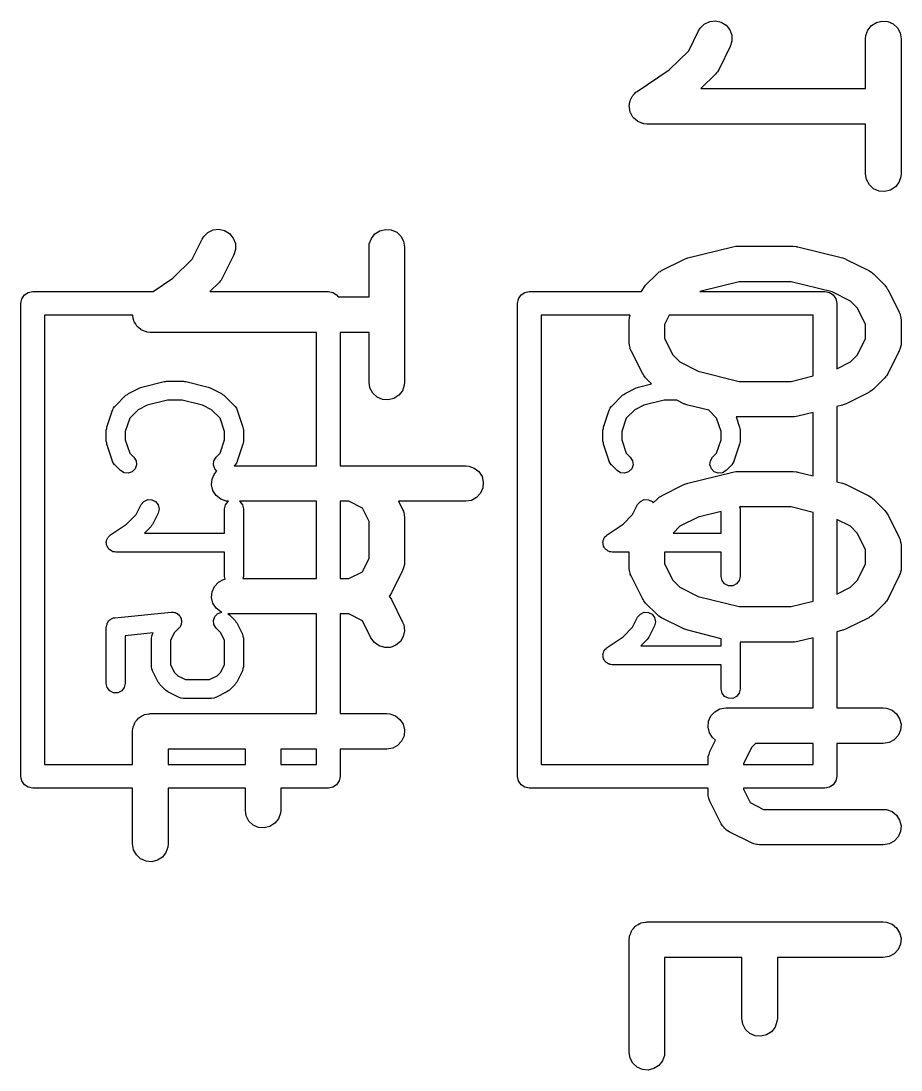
# Model space of a CAD drawing. Extents: x 112 to 157.4, y -89.4 to -52.4.
# Drawn here: x 120.525 to 124.247, y -70.341 to -65.906 of the extents above; entities that cross this region are included whole.
import ezdxf

# ---------------------------------------------------------------- set-up
doc = ezdxf.new("R2010")
doc.units = 0
doc.layers.add('BLACK', color=7, linetype='CONTINUOUS')

msp = doc.modelspace()

# ---------------------------------------------------------------- linework, layer by layer
at = {"layer": 'BLACK', "linetype": 'CONTINUOUS'}
for p, q in [((123.438, -65.9088), (123.462, -65.9061)), ((123.462, -65.9061), (123.486, -65.9114)), ((124.143, -65.9121), (124.166, -65.9062)), ((124.166, -65.9062), (124.191, -65.9083)), ((124.191, -65.9083), (124.214, -65.9183)), ((123.349, -66.0318), (123.391, -65.9474)), ((123.391, -65.9474), (123.398, -65.9364)), ((123.398, -65.9364), (123.415, -65.9192)), ((123.415, -65.9192), (123.438, -65.9088)), ((123.486, -65.9114), (123.507, -65.9243)), ((123.507, -65.9243), (123.523, -65.9433)), ((123.523, -65.9433), (123.532, -65.9663)), ((124.098, -65.9681), (124.107, -65.9448)), ((124.107, -65.9448), (124.122, -65.9255)), ((124.122, -65.9255), (124.143, -65.9121)), ((124.214, -65.9183), (124.232, -65.935)), ((124.232, -65.935), (124.243, -65.9567)), ((123.532, -65.991), (123.525, -66.0145)), ((123.532, -65.9663), (123.532, -65.991)), ((124.097, -65.981), (124.098, -65.9681)), ((124.097, -66.1917), (124.097, -65.981)), ((124.243, -65.9567), (124.247, -65.981)), ((124.247, -65.981), (124.247, -66.5524)), ((123.267, -66.1131), (123.349, -66.0318)), ((123.525, -66.0145), (123.478, -66.1097)), ((123.131, -66.2043), (123.267, -66.1131)), ((123.464, -66.1292), (123.401, -66.1917)), ((123.467, -66.1247), (123.464, -66.1292)), ((123.471, -66.1208), (123.467, -66.1247)), ((123.478, -66.1097), (123.471, -66.1208)), ((123.113, -66.2211), (123.12, -66.2145)), ((123.12, -66.2145), (123.126, -66.2074)), ((123.126, -66.2074), (123.129, -66.2061)), ((123.129, -66.2061), (123.131, -66.2043)), ((123.401, -66.1917), (124.097, -66.1917)), ((123.097, -66.2672), (123.099, -66.2576)), ((123.099, -66.2576), (123.1, -66.248)), ((123.1, -66.248), (123.101, -66.2455)), ((123.101, -66.2429), (123.106, -66.2343)), ((123.101, -66.2455), (123.101, -66.2429)), ((123.106, -66.2343), (123.11, -66.2255)), ((123.11, -66.2255), (123.112, -66.2235)), ((123.112, -66.2235), (123.113, -66.2211)), ((123.098, -66.2698), (123.097, -66.2672)), ((123.098, -66.2725), (123.098, -66.2698)), ((123.1, -66.2819), (123.098, -66.2725)), ((123.102, -66.2914), (123.1, -66.2819)), ((123.103, -66.2938), (123.102, -66.2914)), ((123.104, -66.2965), (123.103, -66.2938)), ((123.109, -66.3046), (123.104, -66.2965)), ((123.113, -66.313), (123.109, -66.3046)), ((123.115, -66.3149), (123.113, -66.313)), ((123.117, -66.3171), (123.115, -66.3149)), ((123.124, -66.3231), (123.117, -66.3171)), ((123.132, -66.3296), (123.124, -66.3231)), ((123.134, -66.3307), (123.132, -66.3296)), ((123.136, -66.3324), (123.134, -66.3307)), ((123.145, -66.3356), (123.136, -66.3324)), ((123.154, -66.3394), (123.145, -66.3356)), ((123.157, -66.3397), (123.154, -66.3394)), ((123.159, -66.3405), (123.157, -66.3397)), ((123.172, -66.3417), (123.159, -66.3405)), ((124.097, -66.3417), (123.172, -66.3417)), ((124.097, -66.5524), (124.097, -66.3417)), ((124.101, -66.5767), (124.097, -66.5524)), ((124.246, -66.5653), (124.238, -66.5885)), ((124.247, -66.5524), (124.246, -66.5653)), ((124.113, -66.5983), (124.101, -66.5767)), ((124.131, -66.6151), (124.113, -66.5983)), ((124.154, -66.625), (124.131, -66.6151)), ((124.223, -66.6079), (124.202, -66.6212)), ((124.238, -66.5885), (124.223, -66.6079)), ((124.178, -66.6271), (124.154, -66.625)), ((124.202, -66.6212), (124.178, -66.6271)), ((121.315, -66.8002), (121.338, -66.7897)), ((121.338, -66.7897), (121.362, -66.787)), ((121.362, -66.787), (121.386, -66.7924)), ((121.386, -66.7924), (121.407, -66.8053)), ((122.022, -66.8064), (122.043, -66.7931)), ((122.043, -66.7931), (122.066, -66.7871)), ((122.066, -66.7871), (122.091, -66.7893)), ((122.091, -66.7893), (122.114, -66.7992)), ((121.249, -66.9127), (121.291, -66.8284)), ((121.291, -66.8284), (121.298, -66.8173)), ((121.298, -66.8173), (121.315, -66.8002)), ((121.407, -66.8053), (121.423, -66.8243)), ((121.423, -66.8243), (121.432, -66.8473)), ((121.998, -66.849), (122.007, -66.8258)), ((122.007, -66.8258), (122.022, -66.8064)), ((122.114, -66.7992), (122.132, -66.8159)), ((122.132, -66.8159), (122.143, -66.8376)), ((122.143, -66.8376), (122.147, -66.8619)), ((121.432, -66.8719), (121.425, -66.8954)), ((121.432, -66.8473), (121.432, -66.8719)), ((121.997, -66.8619), (121.998, -66.849)), ((121.997, -67.0726), (121.997, -66.8619)), ((122.147, -66.8619), (122.147, -67.4333)), ((123.345, -66.9082), (123.535, -66.8606)), ((123.535, -66.8606), (123.548, -66.8585)), ((123.548, -66.8585), (123.551, -66.8588)), ((123.551, -66.8588), (123.553, -66.8583)), ((123.553, -66.8583), (123.791, -66.8583)), ((123.791, -66.8583), (123.804, -66.8594)), ((123.804, -66.8594), (123.807, -66.8604)), ((123.807, -66.8604), (123.81, -66.8606)), ((123.81, -66.8606), (124, -66.9082)), ((121.167, -66.9941), (121.249, -66.9127)), ((121.425, -66.8954), (121.378, -66.9907)), ((123.234, -66.9615), (123.329, -66.9139)), ((123.329, -66.9139), (123.341, -66.9091)), ((123.341, -66.9091), (123.343, -66.9089)), ((123.343, -66.9089), (123.345, -66.9082)), ((124, -66.9082), (124.012, -66.9124)), ((124.012, -66.9124), (124.014, -66.9134)), ((124.014, -66.9134), (124.015, -66.9139)), ((124.015, -66.9139), (124.111, -66.9615)), ((123.215, -66.9755), (123.224, -66.9672)), ((123.224, -66.9672), (123.23, -66.9648)), ((123.23, -66.9648), (123.234, -66.9615)), ((124.111, -66.9615), (124.122, -66.9683)), ((124.122, -66.9683), (124.126, -66.9723)), ((124.126, -66.9723), (124.13, -66.9755)), ((121.084, -67.05), (121.167, -66.9941)), ((121.364, -67.0102), (121.324, -67.05)), ((121.367, -67.0056), (121.364, -67.0102)), ((121.371, -67.0017), (121.367, -67.0056)), ((121.378, -66.9907), (121.371, -67.0017)), ((123.167, -67.0232), (123.215, -66.9755)), ((123.563, -67.0083), (123.396, -67.05)), ((123.782, -67.0083), (123.563, -67.0083)), ((123.956, -67.0517), (123.782, -67.0083)), ((124.13, -66.9755), (124.178, -67.0232)), ((120.54, -67.0646), (120.556, -67.0538)), ((120.556, -67.0538), (120.575, -67.05)), ((120.575, -67.05), (121.084, -67.05)), ((121.324, -67.05), (121.825, -67.05)), ((121.825, -67.05), (121.844, -67.0538)), ((121.844, -67.0538), (121.86, -67.0646)), ((122.64, -67.0646), (122.656, -67.0538)), ((122.656, -67.0538), (122.675, -67.05)), ((122.675, -67.05), (123.149, -67.05)), ((123.149, -67.05), (123.153, -67.0426)), ((123.153, -67.0426), (123.16, -67.0316)), ((123.16, -67.0316), (123.164, -67.0277)), ((123.164, -67.0277), (123.167, -67.0232)), ((123.396, -67.05), (123.925, -67.05)), ((123.925, -67.05), (123.944, -67.0538)), ((123.944, -67.0538), (123.96, -67.0646)), ((124.033, -67.0902), (123.956, -67.0517)), ((124.178, -67.0232), (124.186, -67.0331)), ((124.186, -67.0331), (124.189, -67.0381)), ((124.189, -67.0381), (124.192, -67.0426)), ((124.192, -67.0426), (124.239, -67.1379)), ((120.525, -67.1), (120.529, -67.0809)), ((120.525, -69.1), (120.525, -67.1)), ((120.529, -67.0809), (120.54, -67.0646)), ((121.86, -67.0646), (121.866, -67.0726)), ((121.866, -67.0726), (121.997, -67.0726)), ((122.625, -67.1), (122.629, -67.0809)), ((122.625, -69.1), (122.625, -67.1)), ((122.629, -67.0809), (122.64, -67.0646)), ((123.96, -67.0646), (123.971, -67.0809)), ((123.971, -67.0809), (123.975, -67.1)), ((123.975, -67.1), (123.975, -67.3767)), ((124.063, -67.1206), (124.033, -67.0902)), ((120.625, -67.15), (120.625, -69.05)), ((120.998, -67.15), (120.625, -67.15)), ((120.998, -67.1508), (120.998, -67.15)), ((122.725, -67.15), (122.725, -69.05)), ((123.101, -67.15), (122.725, -67.15)), ((123.098, -67.1585), (123.101, -67.15)), ((123.267, -67.15), (123.247, -67.1891)), ((123.875, -67.15), (123.267, -67.15)), ((123.875, -67.4066), (123.875, -67.15)), ((124.097, -67.1891), (124.063, -67.1206)), ((124.239, -67.1379), (124.243, -67.1457)), ((124.243, -67.1457), (124.243, -67.1471)), ((124.243, -67.1471), (124.243, -67.148)), ((124.243, -67.148), (124.244, -67.1499)), ((124.244, -67.1499), (124.246, -67.1607)), ((120.998, -67.1535), (120.998, -67.1508)), ((121, -67.1629), (120.998, -67.1535)), ((121.002, -67.1724), (121, -67.1629)), ((121.003, -67.1748), (121.002, -67.1724)), ((121.004, -67.1774), (121.003, -67.1748)), ((121.009, -67.1855), (121.004, -67.1774)), ((121.013, -67.194), (121.009, -67.1855)), ((121.015, -67.1958), (121.013, -67.194)), ((123.097, -67.1714), (123.098, -67.1631)), ((123.097, -67.2667), (123.097, -67.1714)), ((123.098, -67.1605), (123.098, -67.1585)), ((123.098, -67.1614), (123.098, -67.1605)), ((123.098, -67.1631), (123.098, -67.1614)), ((123.247, -67.1891), (123.247, -67.249)), ((124.097, -67.249), (124.097, -67.1891)), ((124.246, -67.1607), (124.247, -67.1714)), ((124.247, -67.1714), (124.247, -67.2667)), ((121.017, -67.1981), (121.015, -67.1958)), ((121.024, -67.2041), (121.017, -67.1981)), ((121.032, -67.2106), (121.024, -67.2041)), ((121.034, -67.2117), (121.032, -67.2106)), ((121.036, -67.2133), (121.034, -67.2117)), ((121.045, -67.2165), (121.036, -67.2133)), ((121.054, -67.2204), (121.045, -67.2165)), ((121.057, -67.2206), (121.054, -67.2204)), ((121.059, -67.2215), (121.057, -67.2206)), ((121.072, -67.2226), (121.059, -67.2215)), ((121.775, -67.2226), (121.072, -67.2226)), ((121.775, -67.7869), (121.775, -67.2226)), ((121.997, -67.2226), (121.875, -67.2226)), ((121.875, -67.2226), (121.875, -67.7869)), ((121.997, -67.4333), (121.997, -67.2226)), ((123.099, -67.2774), (123.097, -67.2667)), ((123.101, -67.2882), (123.099, -67.2774)), ((123.247, -67.249), (123.282, -67.3175)), ((124.063, -67.3175), (124.097, -67.249)), ((124.246, -67.2796), (124.243, -67.2898)), ((124.247, -67.2767), (124.246, -67.2776)), ((124.246, -67.2776), (124.246, -67.2796)), ((124.247, -67.2667), (124.247, -67.275)), ((124.247, -67.275), (124.247, -67.2767)), ((123.101, -67.29), (123.101, -67.2882)), ((123.101, -67.291), (123.101, -67.29)), ((123.102, -67.2924), (123.101, -67.291)), ((123.105, -67.3002), (123.102, -67.2924)), ((123.153, -67.3954), (123.105, -67.3002)), ((123.282, -67.3175), (123.312, -67.3479)), ((124.033, -67.3479), (124.063, -67.3175)), ((124.239, -67.3002), (124.192, -67.3954)), ((124.243, -67.2898), (124.239, -67.3002)), ((123.312, -67.3479), (123.389, -67.3864)), ((123.975, -67.3767), (124.033, -67.3479)), ((123.156, -67.4), (123.153, -67.3954)), ((123.159, -67.405), (123.156, -67.4)), ((123.167, -67.4149), (123.159, -67.405)), ((123.192, -67.4399), (123.167, -67.4149)), ((123.389, -67.3864), (123.563, -67.4298)), ((123.782, -67.4298), (123.875, -67.4066)), ((124.178, -67.4149), (124.13, -67.4626)), ((124.181, -67.4104), (124.178, -67.4149)), ((124.185, -67.4065), (124.181, -67.4104)), ((124.192, -67.3954), (124.185, -67.4065)), ((120.98, -67.4809), (121.027, -67.457)), ((121.027, -67.457), (121.032, -67.456)), ((121.032, -67.456), (121.036, -67.4541)), ((121.036, -67.4541), (121.131, -67.4302)), ((121.131, -67.4302), (121.136, -67.4301)), ((121.136, -67.4301), (121.14, -67.429)), ((121.14, -67.429), (121.212, -67.429)), ((121.212, -67.429), (121.217, -67.4301)), ((121.217, -67.4301), (121.222, -67.4302)), ((121.222, -67.4302), (121.317, -67.4541)), ((121.317, -67.4541), (121.321, -67.456)), ((121.321, -67.456), (121.325, -67.4571)), ((121.325, -67.4571), (121.373, -67.4809)), ((122.001, -67.4576), (121.997, -67.4333)), ((122.013, -67.4793), (122.001, -67.4576)), ((122.146, -67.4462), (122.138, -67.4695)), ((122.147, -67.4333), (122.146, -67.4462)), ((123.08, -67.4809), (123.127, -67.457)), ((123.127, -67.457), (123.132, -67.456)), ((123.132, -67.456), (123.136, -67.4541)), ((123.136, -67.4541), (123.192, -67.4399)), ((123.563, -67.4298), (123.782, -67.4298)), ((120.922, -67.536), (120.969, -67.4883)), ((120.969, -67.4883), (120.975, -67.4849)), ((120.975, -67.4849), (120.98, -67.4809)), ((121.373, -67.4809), (121.378, -67.485)), ((121.378, -67.485), (121.383, -67.4884)), ((121.383, -67.4884), (121.431, -67.5361)), ((122.031, -67.496), (122.013, -67.4793)), ((122.054, -67.506), (122.031, -67.496)), ((122.102, -67.5022), (122.078, -67.5081)), ((122.123, -67.4888), (122.102, -67.5022)), ((122.138, -67.4695), (122.123, -67.4888)), ((123.022, -67.536), (123.069, -67.4883)), ((123.069, -67.4883), (123.075, -67.4849)), ((123.075, -67.4849), (123.08, -67.4809)), ((124.111, -67.4766), (124.015, -67.5242)), ((124.115, -67.4733), (124.111, -67.4766)), ((124.12, -67.4709), (124.115, -67.4733)), ((124.13, -67.4626), (124.12, -67.4709)), ((120.912, -67.5511), (120.917, -67.5438)), ((120.917, -67.5438), (120.921, -67.5364)), ((120.921, -67.5364), (120.922, -67.5362)), ((120.922, -67.5362), (120.922, -67.536)), ((121.021, -67.5495), (120.985, -67.5859)), ((121.059, -67.5306), (121.021, -67.5495)), ((121.145, -67.509), (121.059, -67.5306)), ((121.207, -67.509), (121.145, -67.509)), ((121.293, -67.5306), (121.207, -67.509)), ((121.331, -67.5495), (121.293, -67.5306)), ((121.367, -67.5859), (121.331, -67.5495)), ((121.431, -67.5361), (121.431, -67.5363)), ((121.431, -67.5363), (121.431, -67.5364)), ((121.431, -67.5364), (121.436, -67.5438)), ((121.436, -67.5438), (121.44, -67.5511)), ((122.078, -67.5081), (122.054, -67.506)), ((123.012, -67.5511), (123.017, -67.5438)), ((123.017, -67.5438), (123.021, -67.5364)), ((123.021, -67.5364), (123.022, -67.5362)), ((123.022, -67.5362), (123.022, -67.536)), ((123.121, -67.5495), (123.085, -67.5859)), ((123.159, -67.5306), (123.121, -67.5495)), ((123.245, -67.509), (123.159, -67.5306)), ((123.299, -67.509), (123.245, -67.509)), ((123.329, -67.5242), (123.299, -67.509)), ((123.331, -67.5247), (123.329, -67.5242)), ((123.332, -67.5257), (123.331, -67.5247)), ((123.345, -67.5299), (123.332, -67.5257)), ((123.434, -67.5522), (123.345, -67.5299)), ((124, -67.5299), (123.975, -67.5362)), ((123.975, -67.5362), (123.975, -67.8543)), ((124.002, -67.5292), (124, -67.5299)), ((124.003, -67.529), (124.002, -67.5292)), ((124.015, -67.5242), (124.003, -67.529)), ((120.888, -67.6231), (120.912, -67.5516)), ((120.912, -67.5513), (120.912, -67.5511)), ((120.912, -67.5516), (120.912, -67.5513)), ((120.985, -67.5859), (120.966, -67.6422)), ((121.386, -67.6422), (121.367, -67.5859)), ((121.44, -67.5511), (121.44, -67.5514)), ((121.44, -67.5514), (121.44, -67.5516)), ((121.44, -67.5516), (121.464, -67.6231)), ((122.988, -67.6231), (123.012, -67.5516)), ((123.012, -67.5513), (123.012, -67.5511)), ((123.012, -67.5516), (123.012, -67.5513)), ((123.085, -67.5859), (123.066, -67.6422)), ((123.467, -67.5859), (123.434, -67.5522)), ((123.486, -67.6422), (123.467, -67.5859)), ((123.553, -67.5798), (123.55, -67.5794)), ((123.55, -67.5794), (123.564, -67.6231)), ((123.791, -67.5798), (123.553, -67.5798)), ((123.794, -67.5793), (123.791, -67.5798)), ((123.797, -67.5796), (123.794, -67.5793)), ((123.81, -67.5775), (123.797, -67.5796)), ((123.875, -67.5612), (123.81, -67.5775)), ((123.875, -67.8293), (123.875, -67.5612)), ((120.886, -67.6356), (120.888, -67.6294)), ((120.886, -67.6833), (120.886, -67.6356)), ((120.888, -67.6294), (120.888, -67.6231)), ((121.464, -67.6231), (121.465, -67.6295)), ((121.465, -67.6295), (121.466, -67.6357)), ((121.466, -67.6357), (121.466, -67.6834)), ((122.986, -67.6356), (122.988, -67.6294)), ((122.986, -67.6833), (122.986, -67.6356)), ((122.988, -67.6294), (122.988, -67.6231)), ((123.564, -67.6231), (123.565, -67.6295)), ((123.565, -67.6295), (123.566, -67.6357)), ((123.566, -67.6357), (123.566, -67.6834)), ((120.966, -67.6422), (120.966, -67.6768)), ((120.966, -67.6768), (120.985, -67.7332)), ((121.367, -67.7332), (121.386, -67.6768)), ((121.386, -67.6768), (121.386, -67.6422)), ((123.066, -67.6422), (123.066, -67.6768)), ((123.066, -67.6768), (123.085, -67.7332)), ((123.467, -67.7332), (123.486, -67.6768)), ((123.486, -67.6768), (123.486, -67.6422)), ((120.888, -67.6896), (120.886, -67.6833)), ((120.888, -67.6959), (120.888, -67.6896)), ((120.912, -67.7674), (120.888, -67.6959)), ((121.464, -67.696), (121.44, -67.7675)), ((121.465, -67.6896), (121.464, -67.696)), ((121.466, -67.6834), (121.465, -67.6896)), ((122.988, -67.6896), (122.986, -67.6833)), ((122.988, -67.6959), (122.988, -67.6896)), ((123.012, -67.7674), (122.988, -67.6959)), ((123.564, -67.696), (123.54, -67.7675)), ((123.565, -67.6896), (123.564, -67.696)), ((123.566, -67.6834), (123.565, -67.6896)), ((120.912, -67.7676), (120.912, -67.7674)), ((120.912, -67.7679), (120.912, -67.7676)), ((120.917, -67.7752), (120.912, -67.7679)), ((120.985, -67.7332), (121.002, -67.7503)), ((121.002, -67.7503), (121.012, -67.7654)), ((121.012, -67.7654), (121.014, -67.7831)), ((121.339, -67.783), (121.341, -67.7654)), ((121.341, -67.7654), (121.35, -67.7503)), ((121.35, -67.7503), (121.367, -67.7332)), ((121.44, -67.768), (121.436, -67.7753)), ((121.44, -67.7675), (121.44, -67.7677)), ((121.44, -67.7677), (121.44, -67.768)), ((123.012, -67.7676), (123.012, -67.7674)), ((123.012, -67.7679), (123.012, -67.7676)), ((123.017, -67.7752), (123.012, -67.7679)), ((123.085, -67.7332), (123.102, -67.7503)), ((123.102, -67.7503), (123.112, -67.7654)), ((123.112, -67.7654), (123.114, -67.7831)), ((123.439, -67.783), (123.441, -67.7654)), ((123.441, -67.7654), (123.45, -67.7503)), ((123.45, -67.7503), (123.467, -67.7332)), ((123.54, -67.768), (123.536, -67.7753)), ((123.54, -67.7675), (123.54, -67.7677)), ((123.54, -67.7677), (123.54, -67.768)), ((120.921, -67.7826), (120.917, -67.7752)), ((120.922, -67.7828), (120.921, -67.7826)), ((120.922, -67.783), (120.922, -67.7828)), ((120.946, -67.8069), (120.922, -67.783)), ((120.961, -67.8163), (120.946, -67.8069)), ((120.995, -67.8125), (120.978, -67.8183)), ((121.008, -67.7999), (120.995, -67.8125)), ((121.014, -67.7831), (121.008, -67.7999)), ((121.345, -67.7998), (121.339, -67.783)), ((121.343, -67.8207), (121.354, -67.809)), ((121.354, -67.809), (121.345, -67.7998)), ((121.431, -67.783), (121.427, -67.7869)), ((121.427, -67.7869), (121.775, -67.7869)), ((121.436, -67.7753), (121.431, -67.7827)), ((121.431, -67.7827), (121.431, -67.7828)), ((121.431, -67.7828), (121.431, -67.783)), ((121.875, -67.7869), (122.406, -67.7869)), ((122.406, -67.7869), (122.419, -67.788)), ((122.419, -67.788), (122.442, -67.7962)), ((122.442, -67.7962), (122.461, -67.8114)), ((122.461, -67.8114), (122.475, -67.8321)), ((123.021, -67.7826), (123.017, -67.7752)), ((123.022, -67.7828), (123.021, -67.7826)), ((123.022, -67.783), (123.022, -67.7828)), ((123.046, -67.8069), (123.022, -67.783)), ((123.061, -67.8163), (123.046, -67.8069)), ((123.095, -67.8125), (123.078, -67.8183)), ((123.108, -67.7999), (123.095, -67.8125)), ((123.114, -67.7831), (123.108, -67.7999)), ((123.345, -67.8606), (123.535, -67.813)), ((123.445, -67.7998), (123.439, -67.783)), ((123.457, -67.8124), (123.445, -67.7998)), ((123.474, -67.8183), (123.457, -67.8124)), ((123.507, -67.8069), (123.492, -67.8163)), ((123.531, -67.783), (123.507, -67.8069)), ((123.536, -67.7753), (123.531, -67.7827)), ((123.531, -67.7827), (123.531, -67.7828)), ((123.531, -67.7828), (123.531, -67.783)), ((123.535, -67.813), (123.548, -67.8109)), ((123.548, -67.8109), (123.551, -67.8112)), ((123.551, -67.8112), (123.553, -67.8107)), ((123.553, -67.8107), (123.791, -67.8107)), ((123.791, -67.8107), (123.804, -67.8118)), ((123.804, -67.8118), (123.807, -67.8127)), ((123.807, -67.8127), (123.81, -67.813)), ((123.81, -67.813), (123.875, -67.8293)), ((120.978, -67.8183), (120.961, -67.8163)), ((121.331, -67.8678), (121.333, -67.8433)), ((121.333, -67.8433), (121.343, -67.8207)), ((122.475, -67.8321), (122.48, -67.856)), ((122.48, -67.856), (122.478, -67.8806)), ((123.078, -67.8183), (123.061, -67.8163)), ((123.492, -67.8163), (123.474, -67.8183)), ((123.975, -67.8543), (124, -67.8606)), ((121.337, -67.8917), (121.331, -67.8678)), ((121.35, -67.9124), (121.337, -67.8917)), ((122.468, -67.9031), (122.452, -67.9212)), ((122.478, -67.8806), (122.468, -67.9031)), ((123.234, -67.9139), (123.329, -67.8663)), ((123.329, -67.8663), (123.341, -67.8615)), ((123.341, -67.8615), (123.343, -67.8613)), ((123.343, -67.8613), (123.345, -67.8606)), ((124, -67.8606), (124.012, -67.8648)), ((124.012, -67.8648), (124.014, -67.8657)), ((124.014, -67.8657), (124.015, -67.8663)), ((124.015, -67.8663), (124.111, -67.9139)), ((121.033, -67.9511), (121.045, -67.9374)), ((121.045, -67.9374), (121.061, -67.9299)), ((121.061, -67.9299), (121.079, -67.9302)), ((121.079, -67.9302), (121.094, -67.9382)), ((121.094, -67.9382), (121.105, -67.9522)), ((121.37, -67.9276), (121.35, -67.9124)), ((121.393, -67.9358), (121.37, -67.9276)), ((121.39, -67.9516), (121.401, -67.9377)), ((121.403, -67.9367), (121.393, -67.9358)), ((121.401, -67.9377), (121.403, -67.9367)), ((121.449, -67.9369), (121.451, -67.9378)), ((121.775, -67.9369), (121.449, -67.9369)), ((121.451, -67.9378), (121.462, -67.9517)), ((121.775, -68.2631), (121.775, -67.9369)), ((121.875, -67.9369), (121.875, -68.2631)), ((121.912, -67.9369), (121.875, -67.9369)), ((121.969, -67.9654), (121.912, -67.9369)), ((122.406, -67.9369), (122.122, -67.9369)), ((122.122, -67.9369), (122.139, -67.9712)), ((122.43, -67.9329), (122.406, -67.9369)), ((122.452, -67.9212), (122.43, -67.9329)), ((123.133, -67.9511), (123.145, -67.9374)), ((123.145, -67.9374), (123.161, -67.9299)), ((123.161, -67.9299), (123.179, -67.9302)), ((123.179, -67.9302), (123.194, -67.9382)), ((123.194, -67.9382), (123.199, -67.9437)), ((123.199, -67.9437), (123.215, -67.9279)), ((123.215, -67.9279), (123.224, -67.9196)), ((123.224, -67.9196), (123.23, -67.9172)), ((123.23, -67.9172), (123.234, -67.9139)), ((124.111, -67.9139), (124.122, -67.9206)), ((124.122, -67.9206), (124.126, -67.9247)), ((124.126, -67.9247), (124.13, -67.9279)), ((124.13, -67.9279), (124.178, -67.9755)), ((120.972, -68.0332), (121.012, -67.993)), ((121.012, -67.993), (121.033, -67.9511)), ((121.105, -67.9869), (121.081, -68.0346)), ((121.105, -67.9522), (121.109, -67.9697)), ((121.109, -67.9697), (121.105, -67.9869)), ((121.386, -67.969), (121.39, -67.9516)), ((121.386, -68.0719), (121.386, -67.969)), ((121.462, -67.9517), (121.466, -67.969)), ((121.466, -67.969), (121.466, -68.2548)), ((121.997, -68.0225), (121.969, -67.9654)), ((122.139, -67.9712), (122.143, -67.979)), ((122.143, -67.979), (122.143, -67.9805)), ((122.143, -67.9805), (122.143, -67.9814)), ((122.143, -67.9814), (122.144, -67.9833)), ((122.144, -67.9833), (122.146, -67.994)), ((123.072, -68.0332), (123.112, -67.993)), ((123.112, -67.993), (123.133, -67.9511)), ((123.486, -67.9798), (123.389, -68.0041)), ((123.486, -68.0719), (123.486, -67.9798)), ((123.564, -67.9607), (123.566, -67.969)), ((123.782, -67.9607), (123.564, -67.9607)), ((123.566, -67.969), (123.566, -68.2548)), ((123.875, -67.9839), (123.782, -67.9607)), ((123.875, -68.3589), (123.875, -67.9839)), ((124.178, -67.9755), (124.186, -67.9854)), ((124.186, -67.9854), (124.189, -67.9905)), ((124.189, -67.9905), (124.192, -67.995)), ((120.904, -68.0786), (120.972, -68.0332)), ((121.081, -68.0346), (121.077, -68.0395)), ((121.997, -68.1775), (121.997, -68.0225)), ((122.146, -67.994), (122.147, -68.0048)), ((122.147, -68.0048), (122.147, -68.1952)), ((123.004, -68.0786), (123.072, -68.0332)), ((123.389, -68.0041), (123.312, -68.0426)), ((124.033, -68.0426), (123.975, -68.0137)), ((123.975, -68.0137), (123.975, -68.3291)), ((124.192, -67.995), (124.239, -68.0903)), ((120.9, -68.0831), (120.904, -68.0786)), ((121.074, -68.045), (121.047, -68.0719)), ((121.047, -68.0719), (121.386, -68.0719)), ((121.077, -68.0395), (121.074, -68.045)), ((123, -68.0831), (123.004, -68.0786)), ((123.312, -68.0426), (123.283, -68.0719)), ((123.283, -68.0719), (123.486, -68.0719)), ((124.063, -68.073), (124.033, -68.0426)), ((124.097, -68.1415), (124.063, -68.073)), ((120.886, -68.1085), (120.887, -68.1058)), ((120.887, -68.1146), (120.886, -68.1085)), ((120.887, -68.103), (120.89, -68.0974)), ((120.887, -68.1058), (120.887, -68.103)), ((120.887, -68.1208), (120.887, -68.1146)), ((120.888, -68.1233), (120.887, -68.1208)), ((120.889, -68.1261), (120.888, -68.1233)), ((120.892, -68.1312), (120.889, -68.1261)), ((120.89, -68.0974), (120.892, -68.0915)), ((120.892, -68.0915), (120.894, -68.0895)), ((120.894, -68.0895), (120.895, -68.0869)), ((120.895, -68.0869), (120.9, -68.0831)), ((122.986, -68.1085), (122.987, -68.1058)), ((122.987, -68.1146), (122.986, -68.1085)), ((122.987, -68.103), (122.99, -68.0974)), ((122.987, -68.1058), (122.987, -68.103)), ((122.987, -68.1208), (122.987, -68.1146)), ((122.988, -68.1233), (122.987, -68.1208)), ((122.989, -68.1261), (122.988, -68.1233)), ((122.992, -68.1312), (122.989, -68.1261)), ((122.99, -68.0974), (122.992, -68.0915)), ((122.992, -68.0915), (122.994, -68.0895)), ((122.994, -68.0895), (122.995, -68.0869)), ((122.995, -68.0869), (123, -68.0831)), ((124.239, -68.0903), (124.243, -68.0981)), ((124.243, -68.0981), (124.243, -68.0995)), ((124.243, -68.0995), (124.243, -68.1004)), ((124.243, -68.1004), (124.244, -68.1023)), ((124.244, -68.1023), (124.246, -68.1131)), ((124.246, -68.1131), (124.247, -68.1238)), ((124.247, -68.1238), (124.247, -68.219)), ((120.895, -68.1368), (120.892, -68.1312)), ((120.897, -68.1386), (120.895, -68.1368)), ((120.899, -68.1409), (120.897, -68.1386)), ((120.904, -68.1441), (120.899, -68.1409)), ((120.909, -68.1479), (120.904, -68.1441)), ((120.912, -68.1485), (120.909, -68.1479)), ((120.914, -68.15), (120.912, -68.1485)), ((120.92, -68.1505), (120.914, -68.15)), ((120.926, -68.1519), (120.92, -68.1505)), ((121.386, -68.1519), (120.926, -68.1519)), ((121.386, -68.2548), (121.386, -68.1519)), ((122.995, -68.1368), (122.992, -68.1312)), ((122.997, -68.1386), (122.995, -68.1368)), ((122.999, -68.1409), (122.997, -68.1386)), ((123.004, -68.1441), (122.999, -68.1409)), ((123.009, -68.1479), (123.004, -68.1441)), ((123.012, -68.1485), (123.009, -68.1479)), ((123.014, -68.15), (123.012, -68.1485)), ((123.02, -68.1505), (123.014, -68.15)), ((123.026, -68.1519), (123.02, -68.1505)), ((123.097, -68.1519), (123.026, -68.1519)), ((123.097, -68.219), (123.097, -68.1519)), ((123.486, -68.1519), (123.247, -68.1519)), ((123.247, -68.1519), (123.247, -68.2013)), ((123.486, -68.2548), (123.486, -68.1519)), ((124.097, -68.2013), (124.097, -68.1415)), ((121.969, -68.2346), (121.997, -68.1775)), ((122.146, -68.2081), (122.143, -68.2184)), ((122.147, -68.2052), (122.146, -68.2061)), ((122.146, -68.2061), (122.146, -68.2081)), ((122.147, -68.1952), (122.147, -68.2036)), ((122.147, -68.2036), (122.147, -68.2052)), ((123.247, -68.2013), (123.282, -68.2699)), ((124.063, -68.2699), (124.097, -68.2013)), ((121.389, -68.2659), (121.386, -68.2548)), ((121.466, -68.2548), (121.464, -68.2631)), ((121.912, -68.2631), (121.969, -68.2346)), ((122.139, -68.2288), (122.092, -68.324)), ((122.143, -68.2184), (122.139, -68.2288)), ((123.099, -68.2298), (123.097, -68.219)), ((123.101, -68.2406), (123.099, -68.2298)), ((123.101, -68.2424), (123.101, -68.2406)), ((123.101, -68.2433), (123.101, -68.2424)), ((123.102, -68.2448), (123.101, -68.2433)), ((123.105, -68.2526), (123.102, -68.2448)), ((123.153, -68.3478), (123.105, -68.2526)), ((123.49, -68.2721), (123.486, -68.2548)), ((123.566, -68.2548), (123.562, -68.2722)), ((124.239, -68.2526), (124.192, -68.3478)), ((124.243, -68.2422), (124.239, -68.2526)), ((124.246, -68.2319), (124.243, -68.2422)), ((124.247, -68.2291), (124.246, -68.2299)), ((124.246, -68.2299), (124.246, -68.2319)), ((124.247, -68.219), (124.247, -68.2274)), ((124.247, -68.2274), (124.247, -68.2291)), ((121.333, -68.3194), (121.343, -68.2969)), ((121.343, -68.2969), (121.36, -68.2788)), ((121.36, -68.2788), (121.381, -68.2671)), ((121.381, -68.2671), (121.389, -68.2659)), ((121.464, -68.2631), (121.775, -68.2631)), ((121.875, -68.2631), (121.912, -68.2631)), ((123.282, -68.2699), (123.312, -68.3003)), ((123.312, -68.3003), (123.389, -68.3388)), ((123.501, -68.286), (123.49, -68.2721)), ((123.517, -68.2938), (123.501, -68.286)), ((123.535, -68.2938), (123.517, -68.2938)), ((123.551, -68.2861), (123.535, -68.2938)), ((123.562, -68.2722), (123.551, -68.2861)), ((123.975, -68.3291), (124.033, -68.3003)), ((124.033, -68.3003), (124.063, -68.2699)), ((121.331, -68.344), (121.333, -68.3194)), ((121.337, -68.3679), (121.331, -68.344)), ((122.085, -68.3351), (122.082, -68.3382)), ((122.082, -68.3382), (122.086, -68.3431)), ((122.092, -68.324), (122.085, -68.3351)), ((122.086, -68.3431), (122.089, -68.3479)), ((122.089, -68.3479), (122.092, -68.3522)), ((123.156, -68.3524), (123.153, -68.3478)), ((123.389, -68.3388), (123.563, -68.3821)), ((124.192, -68.3478), (124.185, -68.3589)), ((121.35, -68.3886), (121.337, -68.3679)), ((121.37, -68.4038), (121.35, -68.3886)), ((122.092, -68.3522), (122.139, -68.4474)), ((123.159, -68.3574), (123.156, -68.3524)), ((123.167, -68.3673), (123.159, -68.3574)), ((123.215, -68.4149), (123.167, -68.3673)), ((123.563, -68.3821), (123.782, -68.3821)), ((123.782, -68.3821), (123.875, -68.3589)), ((124.178, -68.3673), (124.13, -68.4149)), ((124.181, -68.3628), (124.178, -68.3673)), ((124.185, -68.3589), (124.181, -68.3628)), ((120.904, -68.4367), (120.905, -68.4349)), ((120.905, -68.4349), (120.911, -68.4328)), ((120.911, -68.4328), (120.917, -68.43)), ((120.917, -68.43), (120.92, -68.43)), ((120.92, -68.43), (120.922, -68.4292)), ((120.922, -68.4292), (121.16, -68.4054)), ((121.16, -68.4054), (121.165, -68.406)), ((121.165, -68.406), (121.169, -68.4055)), ((121.169, -68.4055), (121.173, -68.4071)), ((121.173, -68.4071), (121.178, -68.4077)), ((121.178, -68.4077), (121.182, -68.41)), ((121.182, -68.41), (121.186, -68.4114)), ((121.186, -68.4114), (121.189, -68.4148)), ((121.189, -68.4148), (121.193, -68.4173)), ((121.193, -68.4173), (121.195, -68.421)), ((121.195, -68.421), (121.198, -68.424)), ((121.198, -68.424), (121.2, -68.4285)), ((121.2, -68.4285), (121.202, -68.4325)), ((121.202, -68.4325), (121.203, -68.4368)), ((121.339, -68.4407), (121.345, -68.4239)), ((121.345, -68.4239), (121.357, -68.4114)), ((121.357, -68.4114), (121.374, -68.4055)), ((121.374, -68.4055), (121.37, -68.4038)), ((121.374, -68.4055), (121.374, -68.4055)), ((121.406, -68.4131), (121.4, -68.4126)), ((121.4, -68.4126), (121.407, -68.417)), ((121.775, -68.4131), (121.406, -68.4131)), ((121.407, -68.417), (121.431, -68.4408)), ((121.775, -68.8345), (121.775, -68.4131)), ((121.912, -68.4131), (121.875, -68.4131)), ((121.875, -68.4131), (121.875, -68.8345)), ((121.969, -68.4416), (121.912, -68.4131)), ((123.112, -68.4692), (123.133, -68.4273)), ((123.133, -68.4273), (123.145, -68.4136)), ((123.145, -68.4136), (123.161, -68.4061)), ((123.161, -68.4061), (123.179, -68.4064)), ((123.179, -68.4064), (123.194, -68.4144)), ((123.194, -68.4144), (123.205, -68.4284)), ((123.205, -68.4284), (123.209, -68.4458)), ((123.219, -68.4182), (123.215, -68.4149)), ((123.223, -68.4222), (123.219, -68.4182)), ((123.234, -68.429), (123.223, -68.4222)), ((123.329, -68.4766), (123.234, -68.429)), ((124.111, -68.429), (124.015, -68.4766)), ((124.115, -68.4257), (124.111, -68.429)), ((124.12, -68.4233), (124.115, -68.4257)), ((124.13, -68.4149), (124.12, -68.4233)), ((120.886, -68.469), (120.887, -68.4665)), ((120.886, -68.7071), (120.886, -68.469)), ((120.887, -68.464), (120.889, -68.458)), ((120.887, -68.4665), (120.887, -68.464)), ((120.889, -68.458), (120.89, -68.4516)), ((120.89, -68.4516), (120.892, -68.4497)), ((120.892, -68.4497), (120.893, -68.4473)), ((120.893, -68.4473), (120.897, -68.4428)), ((120.897, -68.4428), (120.901, -68.4377)), ((120.901, -68.4377), (120.904, -68.4367)), ((121.193, -68.4735), (121.173, -68.4927)), ((121.195, -68.4699), (121.193, -68.4735)), ((121.198, -68.467), (121.195, -68.4699)), ((121.2, -68.4625), (121.198, -68.467)), ((121.202, -68.4585), (121.2, -68.4625)), ((121.203, -68.4542), (121.202, -68.4585)), ((121.203, -68.4368), (121.204, -68.4408)), ((121.204, -68.4502), (121.203, -68.4542)), ((121.204, -68.4408), (121.204, -68.4455)), ((121.204, -68.4455), (121.204, -68.4502)), ((121.341, -68.4584), (121.339, -68.4407)), ((121.35, -68.4735), (121.341, -68.4584)), ((121.37, -68.4927), (121.35, -68.4735)), ((121.431, -68.4408), (121.434, -68.4462)), ((121.434, -68.4462), (121.438, -68.4512)), ((121.438, -68.4512), (121.462, -68.4988)), ((122.005, -68.5145), (121.969, -68.4416)), ((122.139, -68.4474), (122.144, -68.4594)), ((122.144, -68.4594), (122.147, -68.4839)), ((123.072, -68.5094), (123.112, -68.4692)), ((123.205, -68.4631), (123.181, -68.5108)), ((123.209, -68.4458), (123.205, -68.4631)), ((123.331, -68.4771), (123.329, -68.4766)), ((123.332, -68.4781), (123.331, -68.4771)), ((123.345, -68.4823), (123.332, -68.4781)), ((124.015, -68.4766), (124.003, -68.4814)), ((121.084, -68.4935), (120.966, -68.5052)), ((120.966, -68.5052), (120.966, -68.7072)), ((121.077, -68.5161), (121.079, -68.5077)), ((121.077, -68.5163), (121.077, -68.5161)), ((121.077, -68.5166), (121.077, -68.5163)), ((121.077, -68.6357), (121.077, -68.5166)), ((121.079, -68.5077), (121.081, -68.4993)), ((121.081, -68.4988), (121.084, -68.4935)), ((121.081, -68.499), (121.081, -68.4988)), ((121.081, -68.4993), (121.081, -68.499)), ((121.173, -68.4927), (121.157, -68.5261)), ((121.386, -68.5261), (121.37, -68.4927)), ((121.462, -68.4988), (121.462, -68.4991)), ((121.462, -68.4991), (121.462, -68.4993)), ((121.462, -68.4993), (121.464, -68.5077)), ((121.464, -68.5077), (121.466, -68.5161)), ((121.466, -68.5161), (121.466, -68.5164)), ((121.466, -68.5164), (121.466, -68.5167)), ((121.466, -68.5167), (121.466, -68.6358)), ((122.02, -68.5344), (122.005, -68.5145)), ((122.142, -68.508), (122.13, -68.5292)), ((122.147, -68.4839), (122.142, -68.508)), ((123.004, -68.5548), (123.072, -68.5094)), ((123.174, -68.5211), (123.147, -68.5481)), ((123.177, -68.5157), (123.174, -68.5211)), ((123.181, -68.5108), (123.177, -68.5157)), ((123.486, -68.5177), (123.345, -68.4823)), ((123.486, -68.5481), (123.486, -68.5177)), ((123.875, -68.5136), (123.81, -68.5299)), ((123.875, -68.8107), (123.875, -68.5136)), ((124, -68.4823), (123.975, -68.4886)), ((123.975, -68.4886), (123.975, -68.8107)), ((124.002, -68.4816), (124, -68.4823)), ((124.003, -68.4814), (124.002, -68.4816)), ((121.157, -68.5261), (121.157, -68.6263)), ((121.386, -68.6263), (121.386, -68.5261)), ((122.04, -68.5486), (122.02, -68.5344)), ((122.064, -68.5554), (122.04, -68.5486)), ((122.088, -68.5543), (122.064, -68.5554)), ((122.111, -68.5452), (122.088, -68.5543)), ((122.13, -68.5292), (122.111, -68.5452)), ((122.99, -68.5736), (122.992, -68.5677)), ((122.992, -68.5677), (122.994, -68.5657)), ((122.994, -68.5657), (122.995, -68.5631)), ((122.995, -68.5631), (123, -68.5593)), ((123, -68.5593), (123.004, -68.5548)), ((123.147, -68.5481), (123.486, -68.5481)), ((123.791, -68.5321), (123.566, -68.5321)), ((123.566, -68.5321), (123.566, -68.731)), ((123.794, -68.5317), (123.791, -68.5321)), ((123.797, -68.5319), (123.794, -68.5317)), ((123.81, -68.5299), (123.797, -68.5319)), ((122.986, -68.5847), (122.987, -68.582)), ((122.987, -68.5908), (122.986, -68.5847)), ((122.987, -68.5792), (122.99, -68.5736)), ((122.987, -68.582), (122.987, -68.5792)), ((122.987, -68.597), (122.987, -68.5908)), ((122.988, -68.5995), (122.987, -68.597)), ((122.989, -68.6023), (122.988, -68.5995)), ((122.992, -68.6074), (122.989, -68.6023)), ((122.995, -68.613), (122.992, -68.6074)), ((122.997, -68.6148), (122.995, -68.613)), ((121.077, -68.636), (121.077, -68.6357)), ((121.077, -68.6362), (121.077, -68.636)), ((121.079, -68.6447), (121.077, -68.6362)), ((121.081, -68.6531), (121.079, -68.6447)), ((121.081, -68.6533), (121.081, -68.6531)), ((121.081, -68.6535), (121.081, -68.6533)), ((121.105, -68.7012), (121.081, -68.6535)), ((121.157, -68.6263), (121.173, -68.6596)), ((121.37, -68.6596), (121.386, -68.6263)), ((121.462, -68.6536), (121.438, -68.7013)), ((121.464, -68.6447), (121.462, -68.6531)), ((121.462, -68.6531), (121.462, -68.6533)), ((121.462, -68.6533), (121.462, -68.6536)), ((121.466, -68.6363), (121.464, -68.6447)), ((121.466, -68.6358), (121.466, -68.6361)), ((121.466, -68.6361), (121.466, -68.6363)), ((122.999, -68.6171), (122.997, -68.6148)), ((123.004, -68.6203), (122.999, -68.6171)), ((123.009, -68.6241), (123.004, -68.6203)), ((123.012, -68.6247), (123.009, -68.6241)), ((123.014, -68.6262), (123.012, -68.6247)), ((123.02, -68.6267), (123.014, -68.6262)), ((123.026, -68.6281), (123.02, -68.6267)), ((123.486, -68.6281), (123.026, -68.6281)), ((123.486, -68.731), (123.486, -68.6281)), ((121.109, -68.7062), (121.105, -68.7012)), ((121.173, -68.6596), (121.188, -68.6743)), ((121.188, -68.6743), (121.221, -68.691)), ((121.221, -68.691), (121.322, -68.691)), ((121.322, -68.691), (121.355, -68.6743)), ((121.355, -68.6743), (121.37, -68.6596)), ((121.438, -68.7013), (121.434, -68.7062)), ((120.89, -68.7245), (120.886, -68.7071)), ((120.901, -68.7384), (120.89, -68.7245)), ((120.917, -68.7461), (120.901, -68.7384)), ((120.935, -68.7461), (120.917, -68.7461)), ((120.951, -68.7384), (120.935, -68.7461)), ((120.962, -68.7246), (120.951, -68.7384)), ((120.966, -68.7072), (120.962, -68.7246)), ((121.112, -68.7116), (121.109, -68.7062)), ((121.136, -68.7354), (121.112, -68.7116)), ((121.141, -68.7388), (121.136, -68.7354)), ((121.146, -68.7429), (121.141, -68.7388)), ((121.194, -68.7667), (121.146, -68.7429)), ((121.396, -68.7429), (121.349, -68.7668)), ((121.401, -68.7389), (121.396, -68.7429)), ((121.407, -68.7355), (121.401, -68.7389)), ((121.431, -68.7116), (121.407, -68.7355)), ((121.434, -68.7062), (121.431, -68.7116)), ((123.49, -68.7483), (123.486, -68.731)), ((123.566, -68.731), (123.562, -68.7484)), ((121.194, -68.7668), (121.194, -68.7667)), ((121.194, -68.767), (121.194, -68.7668)), ((121.203, -68.7689), (121.194, -68.767)), ((121.211, -68.7709), (121.203, -68.7689)), ((121.212, -68.7709), (121.211, -68.7709)), ((121.212, -68.771), (121.212, -68.7709)), ((121.331, -68.771), (121.212, -68.771)), ((121.34, -68.7689), (121.331, -68.7709)), ((121.331, -68.7709), (121.331, -68.7709)), ((121.331, -68.7709), (121.331, -68.771)), ((121.348, -68.767), (121.34, -68.7689)), ((121.349, -68.7668), (121.348, -68.767)), ((121.349, -68.7668), (121.349, -68.7668)), ((123.501, -68.7622), (123.49, -68.7483)), ((123.517, -68.7699), (123.501, -68.7622)), ((123.535, -68.77), (123.517, -68.7699)), ((123.551, -68.7623), (123.535, -68.77)), ((123.562, -68.7484), (123.551, -68.7623)), ((121.057, -68.837), (121.066, -68.8348)), ((121.066, -68.8348), (121.069, -68.835)), ((121.069, -68.835), (121.072, -68.8345)), ((121.072, -68.8345), (121.775, -68.8345)), ((121.875, -68.8345), (122.072, -68.8345)), ((122.072, -68.8345), (122.085, -68.8356)), ((122.085, -68.8356), (122.109, -68.8438)), ((123.443, -68.8445), (123.46, -68.8265)), ((123.46, -68.8265), (123.481, -68.8148)), ((123.481, -68.8148), (123.506, -68.8107)), ((123.506, -68.8107), (123.875, -68.8107)), ((123.975, -68.8107), (124.172, -68.8107)), ((124.172, -68.8107), (124.185, -68.8118)), ((124.185, -68.8118), (124.209, -68.82)), ((124.209, -68.82), (124.228, -68.8352)), ((124.228, -68.8352), (124.241, -68.8559)), ((121.004, -68.8823), (121.007, -68.8734)), ((121.007, -68.8734), (121.008, -68.8711)), ((121.008, -68.8711), (121.01, -68.8683)), ((121.01, -68.8683), (121.016, -68.8614)), ((121.016, -68.8614), (121.022, -68.8541)), ((121.022, -68.8541), (121.024, -68.8524)), ((121.024, -68.8524), (121.026, -68.8503)), ((121.026, -68.8503), (121.035, -68.8458)), ((121.035, -68.8458), (121.043, -68.8407)), ((121.043, -68.8407), (121.045, -68.84)), ((121.045, -68.84), (121.048, -68.8386)), ((121.048, -68.8386), (121.057, -68.837)), ((122.109, -68.8438), (122.128, -68.859)), ((122.128, -68.859), (122.141, -68.8797)), ((122.141, -68.8797), (122.147, -68.9036)), ((123.431, -68.8916), (123.433, -68.8671)), ((123.433, -68.8671), (123.443, -68.8445)), ((124.241, -68.8559), (124.247, -68.8798)), ((124.247, -68.8798), (124.245, -68.9044)), ((120.997, -68.9095), (120.998, -68.8966)), ((120.997, -69.05), (120.997, -68.9095)), ((120.998, -68.8966), (120.999, -68.8938)), ((120.999, -68.8938), (121, -68.8909)), ((121, -68.8909), (121.004, -68.8823)), ((122.147, -68.9036), (122.145, -68.9282)), ((123.437, -68.9155), (123.431, -68.8916)), ((123.45, -68.9362), (123.437, -68.9155)), ((124.245, -68.9044), (124.235, -68.9269)), ((122.118, -68.9688), (122.097, -68.9805)), ((122.135, -68.9507), (122.118, -68.9688)), ((122.145, -68.9282), (122.135, -68.9507)), ((123.439, -68.995), (123.463, -68.9463)), ((123.463, -68.9463), (123.45, -68.9362)), ((123.632, -68.9607), (123.615, -68.9778)), ((123.875, -68.9607), (123.632, -68.9607)), ((123.875, -69.05), (123.875, -68.9607)), ((124.172, -68.9607), (123.975, -68.9607)), ((123.975, -68.9607), (123.975, -69.1)), ((124.197, -68.9567), (124.172, -68.9607)), ((124.218, -68.945), (124.197, -68.9567)), ((124.235, -68.9269), (124.218, -68.945)), ((121.147, -68.9845), (121.147, -69.05)), ((121.474, -68.9845), (121.147, -68.9845)), ((121.474, -69.05), (121.474, -68.9845)), ((121.624, -68.9845), (121.624, -69.05)), ((121.775, -68.9845), (121.624, -68.9845)), ((121.775, -69.05), (121.775, -68.9845)), ((122.072, -68.9845), (121.875, -68.9845)), ((121.875, -68.9845), (121.875, -69.1)), ((122.097, -68.9805), (122.072, -68.9845)), ((123.432, -69.0157), (123.435, -69.0054)), ((123.435, -69.0054), (123.439, -68.995)), ((123.615, -68.9778), (123.581, -69.0463)), ((120.625, -69.05), (120.997, -69.05)), ((121.147, -69.05), (121.474, -69.05)), ((121.624, -69.05), (121.775, -69.05)), ((122.725, -69.05), (123.431, -69.05)), ((123.431, -69.0186), (123.432, -69.0177)), ((123.431, -69.0202), (123.431, -69.0186)), ((123.431, -69.0286), (123.431, -69.0202)), ((123.431, -69.05), (123.431, -69.0286)), ((123.432, -69.0177), (123.432, -69.0157)), ((123.581, -69.0463), (123.581, -69.05)), ((123.581, -69.05), (123.875, -69.05)), ((120.529, -69.1191), (120.525, -69.1)), ((121.875, -69.1), (121.871, -69.1191)), ((122.629, -69.1191), (122.625, -69.1)), ((123.975, -69.1), (123.971, -69.1191)), ((120.54, -69.1354), (120.529, -69.1191)), ((120.556, -69.1462), (120.54, -69.1354)), ((120.575, -69.15), (120.556, -69.1462)), ((121.844, -69.1462), (121.825, -69.15)), ((121.86, -69.1354), (121.844, -69.1462)), ((121.871, -69.1191), (121.86, -69.1354)), ((122.64, -69.1354), (122.629, -69.1191)), ((122.656, -69.1462), (122.64, -69.1354)), ((122.675, -69.15), (122.656, -69.1462)), ((123.944, -69.1462), (123.925, -69.15)), ((123.96, -69.1354), (123.944, -69.1462)), ((123.971, -69.1191), (123.96, -69.1354)), ((120.997, -69.15), (120.575, -69.15)), ((120.997, -69.3857), (120.997, -69.15)), ((121.474, -69.15), (121.147, -69.15)), ((121.147, -69.15), (121.147, -69.3857)), ((121.474, -69.2429), (121.474, -69.15)), ((121.825, -69.15), (121.624, -69.15)), ((121.624, -69.15), (121.624, -69.2429)), ((123.431, -69.15), (122.675, -69.15)), ((123.431, -69.1714), (123.431, -69.15)), ((123.432, -69.1821), (123.431, -69.1714)), ((123.434, -69.1929), (123.432, -69.1821)), ((123.925, -69.15), (123.581, -69.15)), ((123.581, -69.15), (123.581, -69.1537)), ((123.581, -69.1537), (123.609, -69.2108)), ((123.435, -69.1948), (123.434, -69.1929)), ((123.435, -69.1957), (123.435, -69.1948)), ((123.436, -69.1972), (123.435, -69.1957)), ((123.439, -69.205), (123.436, -69.1972)), ((123.486, -69.3002), (123.439, -69.205)), ((123.609, -69.2108), (123.666, -69.2393)), ((121.478, -69.2672), (121.474, -69.2429)), ((121.489, -69.2888), (121.478, -69.2672)), ((121.614, -69.279), (121.599, -69.2983)), ((121.622, -69.2558), (121.614, -69.279)), ((121.624, -69.2429), (121.622, -69.2558)), ((123.666, -69.2393), (124.172, -69.2393)), ((124.172, -69.2393), (124.185, -69.2404)), ((124.185, -69.2404), (124.209, -69.2486)), ((124.209, -69.2486), (124.228, -69.2638)), ((124.228, -69.2638), (124.241, -69.2845)), ((121.507, -69.3055), (121.489, -69.2888)), ((121.53, -69.3155), (121.507, -69.3055)), ((121.554, -69.3176), (121.53, -69.3155)), ((121.578, -69.3117), (121.554, -69.3176)), ((121.599, -69.2983), (121.578, -69.3117)), ((123.489, -69.3045), (123.486, -69.3002)), ((123.492, -69.3093), (123.489, -69.3045)), ((123.497, -69.3144), (123.492, -69.3093)), ((123.501, -69.3201), (123.497, -69.3144)), ((123.505, -69.3232), (123.501, -69.3201)), ((123.509, -69.327), (123.505, -69.3232)), ((124.241, -69.2845), (124.247, -69.3084)), ((124.247, -69.3084), (124.245, -69.3329)), ((123.52, -69.3337), (123.509, -69.327)), ((123.615, -69.3814), (123.52, -69.3337)), ((124.235, -69.3555), (124.218, -69.3735)), ((124.245, -69.3329), (124.235, -69.3555)), ((121.001, -69.41), (120.997, -69.3857)), ((121.013, -69.4317), (121.001, -69.41)), ((121.146, -69.3986), (121.138, -69.4218)), ((121.147, -69.3857), (121.146, -69.3986)), ((123.625, -69.3846), (123.615, -69.3814)), ((123.636, -69.3882), (123.625, -69.3846)), ((123.638, -69.3883), (123.636, -69.3882)), ((123.639, -69.3886), (123.638, -69.3883)), ((123.64, -69.3886), (123.639, -69.3886)), ((123.649, -69.3893), (123.64, -69.3886)), ((124.172, -69.3893), (123.649, -69.3893)), ((124.197, -69.3852), (124.172, -69.3893)), ((124.218, -69.3735), (124.197, -69.3852)), ((121.031, -69.4484), (121.013, -69.4317)), ((121.054, -69.4584), (121.031, -69.4484)), ((121.102, -69.4545), (121.078, -69.4605)), ((121.123, -69.4412), (121.102, -69.4545)), ((121.138, -69.4218), (121.123, -69.4412)), ((121.078, -69.4605), (121.054, -69.4584)), ((123.135, -69.7267), (123.143, -69.7216)), ((123.143, -69.7216), (123.145, -69.7209)), ((123.145, -69.7209), (123.148, -69.7195)), ((123.148, -69.7195), (123.157, -69.718)), ((123.157, -69.718), (123.166, -69.7157)), ((123.166, -69.7157), (123.169, -69.716)), ((123.169, -69.716), (123.172, -69.7155)), ((123.172, -69.7155), (124.172, -69.7155)), ((124.172, -69.7155), (124.185, -69.7166)), ((124.185, -69.7166), (124.209, -69.7248)), ((123.1, -69.7718), (123.104, -69.7632)), ((123.104, -69.7632), (123.107, -69.7543)), ((123.107, -69.7543), (123.108, -69.752)), ((123.108, -69.752), (123.11, -69.7493)), ((123.11, -69.7493), (123.116, -69.7424)), ((123.116, -69.7424), (123.122, -69.735)), ((123.122, -69.735), (123.124, -69.7334)), ((123.124, -69.7334), (123.126, -69.7312)), ((123.126, -69.7312), (123.135, -69.7267)), ((124.209, -69.7248), (124.228, -69.74)), ((124.228, -69.74), (124.241, -69.7607)), ((124.241, -69.7607), (124.247, -69.7846)), ((123.097, -69.7905), (123.098, -69.7776)), ((123.097, -70.2667), (123.097, -69.7905)), ((123.098, -69.7776), (123.099, -69.7748)), ((123.099, -69.7748), (123.1, -69.7718)), ((124.245, -69.8091), (124.235, -69.8317)), ((124.247, -69.7846), (124.245, -69.8091)), ((124.218, -69.8497), (124.197, -69.8614)), ((124.235, -69.8317), (124.218, -69.8497)), ((123.574, -69.8655), (123.247, -69.8655)), ((123.247, -69.8655), (123.247, -70.2667)), ((123.574, -70.1238), (123.574, -69.8655)), ((124.172, -69.8655), (123.724, -69.8655)), ((123.724, -69.8655), (123.724, -70.1238)), ((124.197, -69.8614), (124.172, -69.8655)), ((123.578, -70.1481), (123.574, -70.1238)), ((123.589, -70.1698), (123.578, -70.1481)), ((123.714, -70.1599), (123.699, -70.1793)), ((123.722, -70.1367), (123.714, -70.1599)), ((123.724, -70.1238), (123.722, -70.1367)), ((123.607, -70.1865), (123.589, -70.1698)), ((123.63, -70.1965), (123.607, -70.1865)), ((123.654, -70.1986), (123.63, -70.1965)), ((123.678, -70.1926), (123.654, -70.1986)), ((123.699, -70.1793), (123.678, -70.1926)), ((123.101, -70.291), (123.097, -70.2667)), ((123.113, -70.3126), (123.101, -70.291)), ((123.246, -70.2796), (123.238, -70.3028)), ((123.247, -70.2667), (123.246, -70.2796)), ((123.131, -70.3294), (123.113, -70.3126)), ((123.154, -70.3393), (123.131, -70.3294)), ((123.178, -70.3414), (123.154, -70.3393)), ((123.202, -70.3355), (123.178, -70.3414)), ((123.223, -70.3221), (123.202, -70.3355)), ((123.238, -70.3028), (123.223, -70.3221))]:
    msp.add_line(p, q, dxfattribs=at)

doc.saveas('drawing.dxf')
